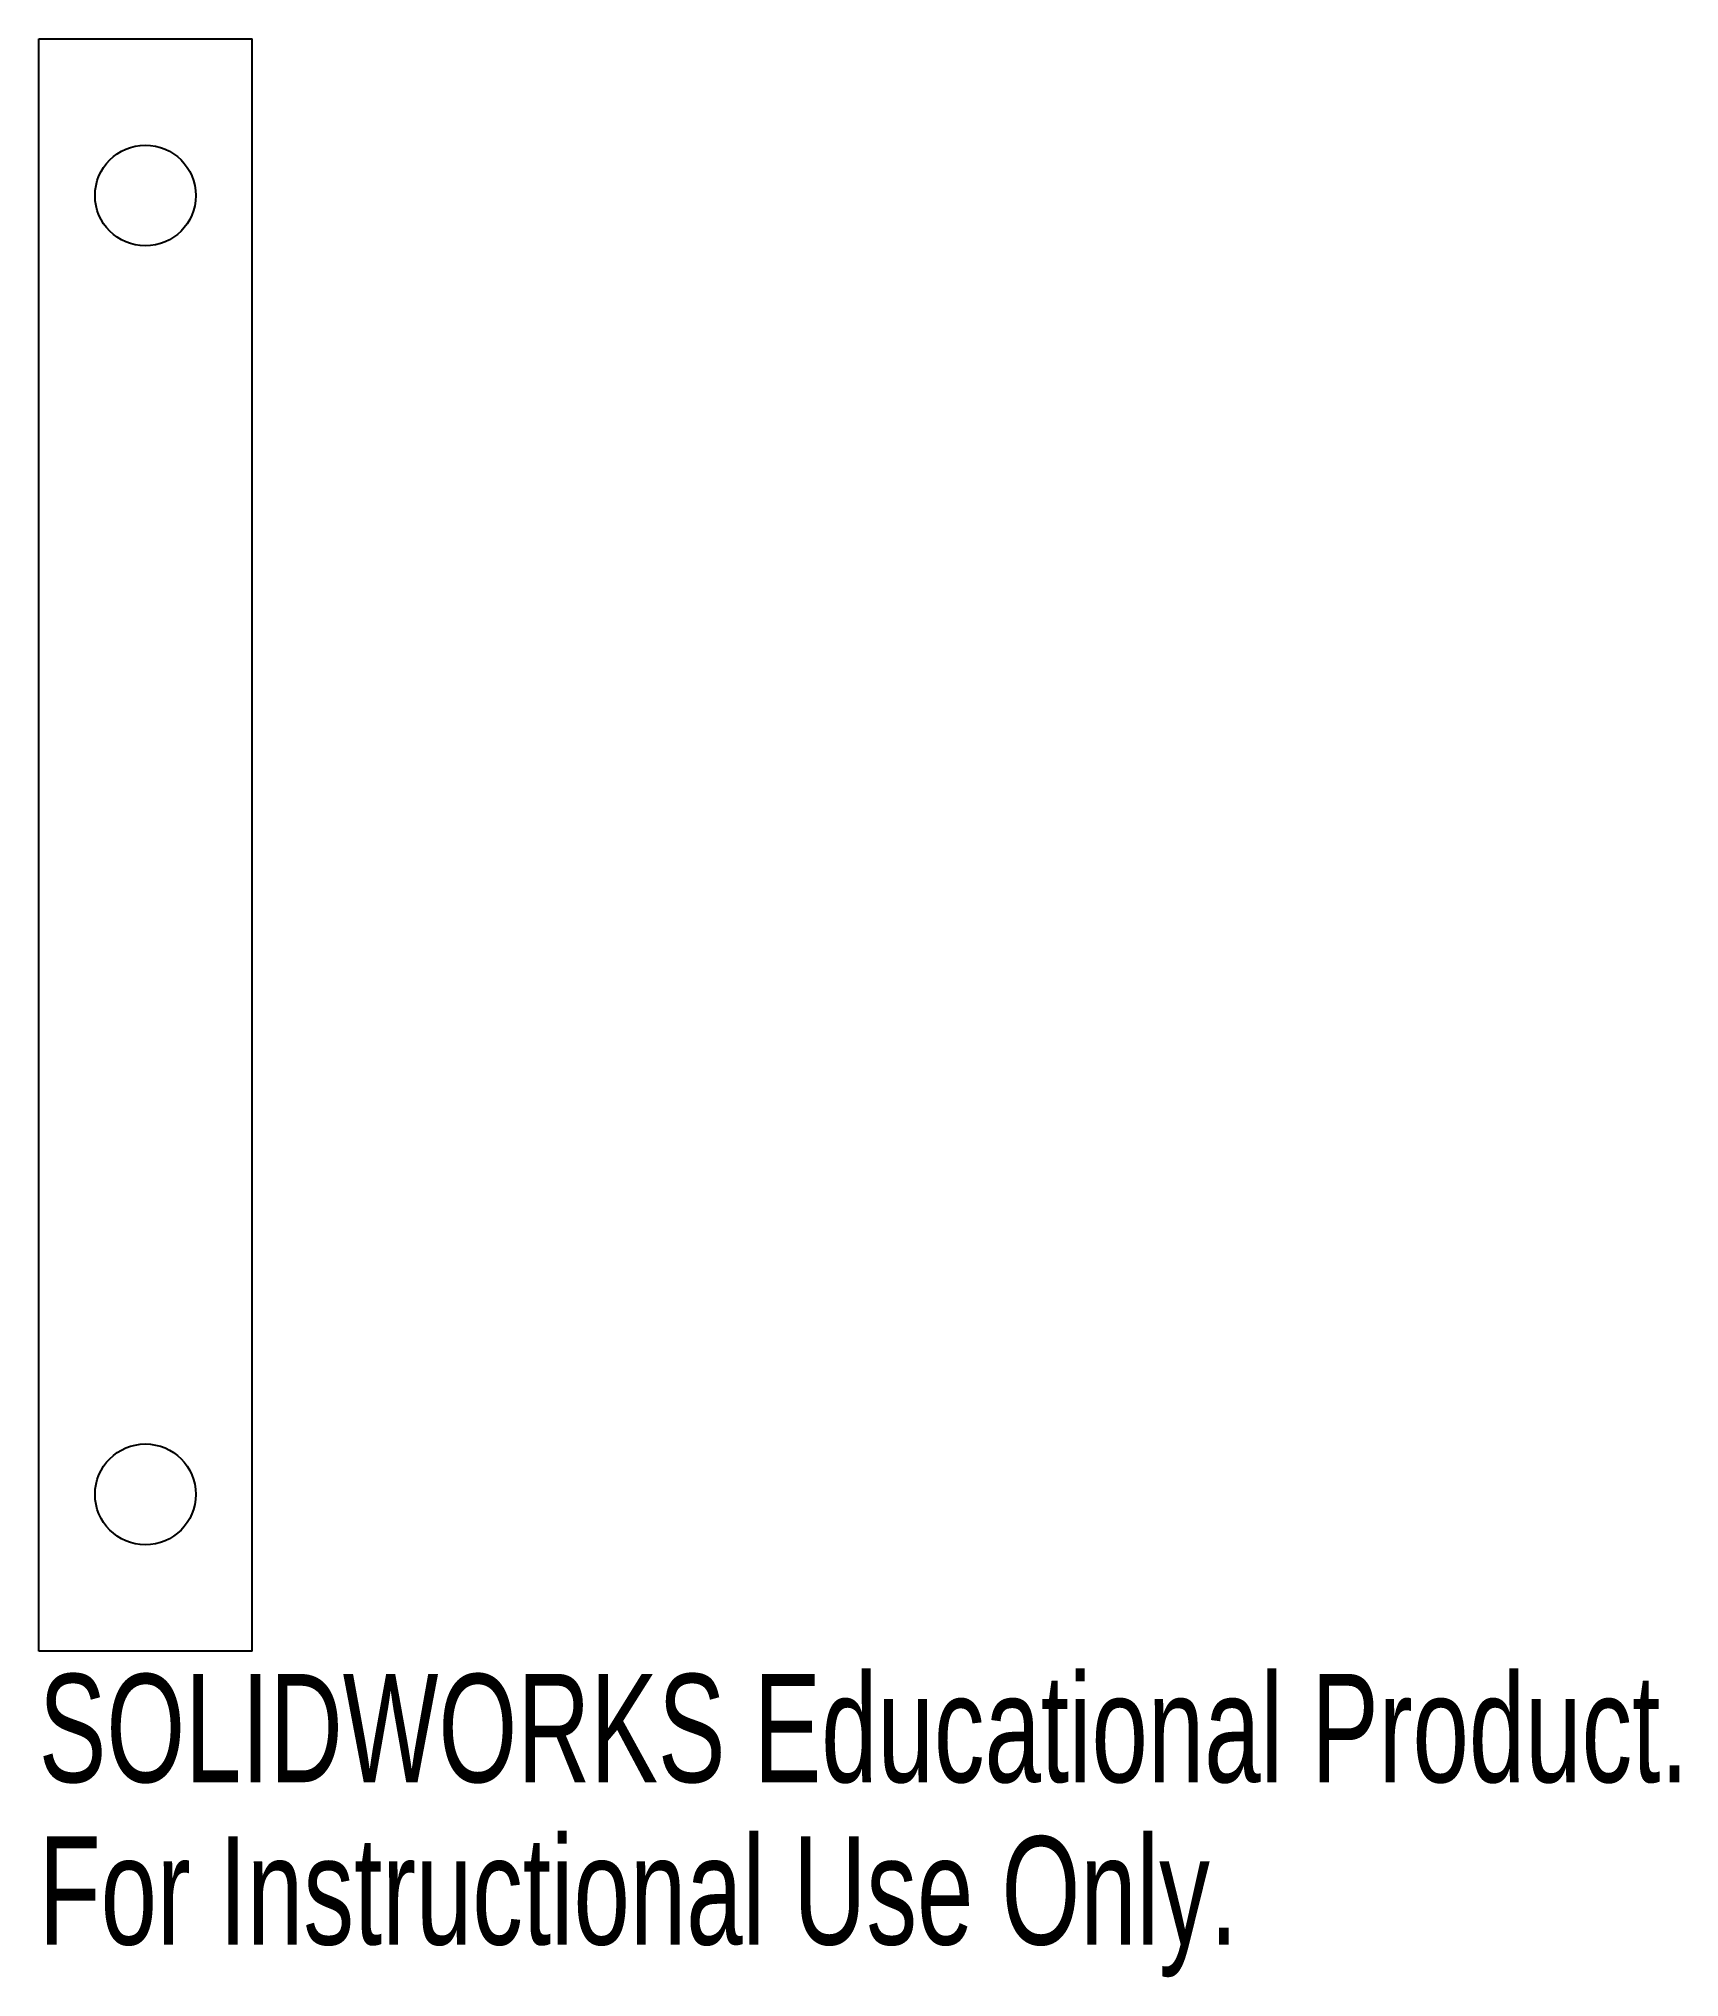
# Model space of a CAD drawing. Header units: millimetres. Extents: x 112.5 to 185.8, y -50.6 to 36.
import ezdxf

# ---------------------------------------------------------------- set-up
doc = ezdxf.new("R2010")
doc.units = ezdxf.units.MM
doc.styles.add('SLDTEXTSTYLE0', font='TXT', dxfattribs={"width": 0.7})

msp = doc.modelspace()

# ---------------------------------------------------------------- linework, layer by layer
at = {"color": 7, "linetype": 'Continuous', "lineweight": 25}
for p, q in [((112.5, 36), (122.025, 36)), ((112.5, -36), (112.5, 36)), ((122.025, -36), (122.025, 36)), ((122.025, -36), (112.5, -36))]:
    msp.add_line(p, q, dxfattribs=at)
for centre in [(117.263, 29), (117.263, -29)]:
    msp.add_circle(centre, 2.25, dxfattribs=at)

# ---------------------------------------------------------------- texts
at = {"color": 7, "linetype": 'Continuous', "char_height": 4.83362, "attachment_point": 1, "style": 'SLDTEXTSTYLE0'}
for s, insert in [('SOLIDWORKS Educational Product.', (112.5, -37.02)), ('For Instructional Use Only.', (112.5, -44.27))]:
    msp.add_mtext(s, dxfattribs=dict(at, insert=insert))

doc.saveas('drawing.dxf')
